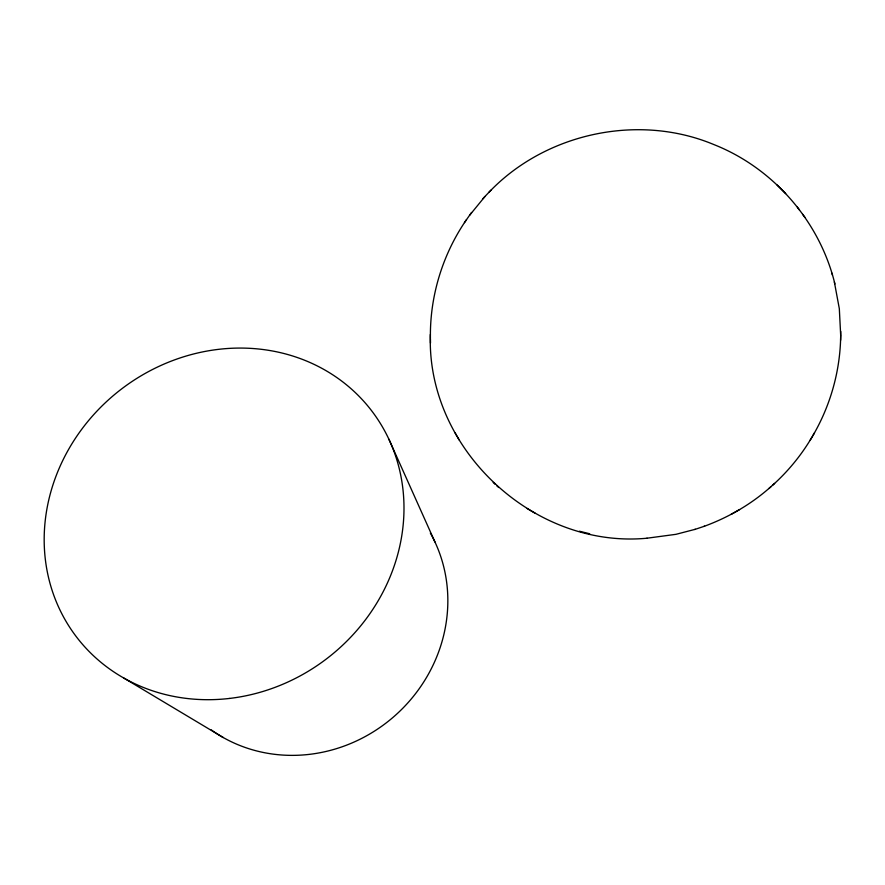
<?xml version="1.0" encoding="UTF-8"?>
<svg xmlns="http://www.w3.org/2000/svg" width="885" height="885" viewBox="0 0 885 885"><rect width="100%" height="100%" fill="white"/><g stroke="black" fill="none" stroke-linecap="round" stroke-linejoin="round"><path stroke-width="1.33" d="M430.42 338.524C429.679 296.431 442.588 254.249 466.506 219.635M812.662 435.984C830.384 405.839 840.23 371.025 840.673 336.034M840.695 335.592L839.323 308.677L834.356 281.972M840.617 340.249L840.75 331.377M772.483 485.345C788.048 471.395 801.511 455.023 812.065 436.969M810.24 440.088L814.499 432.831M469.559 215.343L484.991 196.459M464.437 222.6L471.561 212.466M488.83 192.41C545.127 133.104 638.295 112.97 713.863 144.565C773.479 168.095 819.93 221.681 834.898 283.985M482.734 198.848L490.987 190.12M703.885 526.431C728.432 517.459 751.509 504.107 770.99 486.639M768.899 488.531L774.629 483.398M731.165 514.34L739.539 509.583M646.891 538.224L675.941 534.33L695.333 529.285M694.725 529.495L704.593 526.177M647.046 538.213C533.445 548.988 426.282 448.562 430.375 334.441M579.409 531.21L589.698 533.766M527.029 508.455L535.159 513.234M123.988 678.153L223.263 737.548M496.684 485.644L498.686 487.513M493.188 482.447L495.246 484.36M785.681 193.594L777.074 184.976M797.374 207.145L799.476 210.011M802.673 214.314L804.852 217.279M455.144 432.909L456.892 435.984M457.468 436.947L459.182 439.989M388.891 439.203L434.944 541.974M831.922 273.155L832.464 275.135M430.442 338.955L430.497 343.048M430.353 533.058A150.428 140.947 -42.1 0 1 395.761 714.969A150.428 140.947 -42.1 0 1 211.261 729.904M229.569 698.431A185.927 169.455 -37.8 0 0 377.087 418.362A185.927 169.455 -37.8 0 0 65.601 454.879A185.927 169.455 -37.8 0 0 229.569 698.431"/></g></svg>
